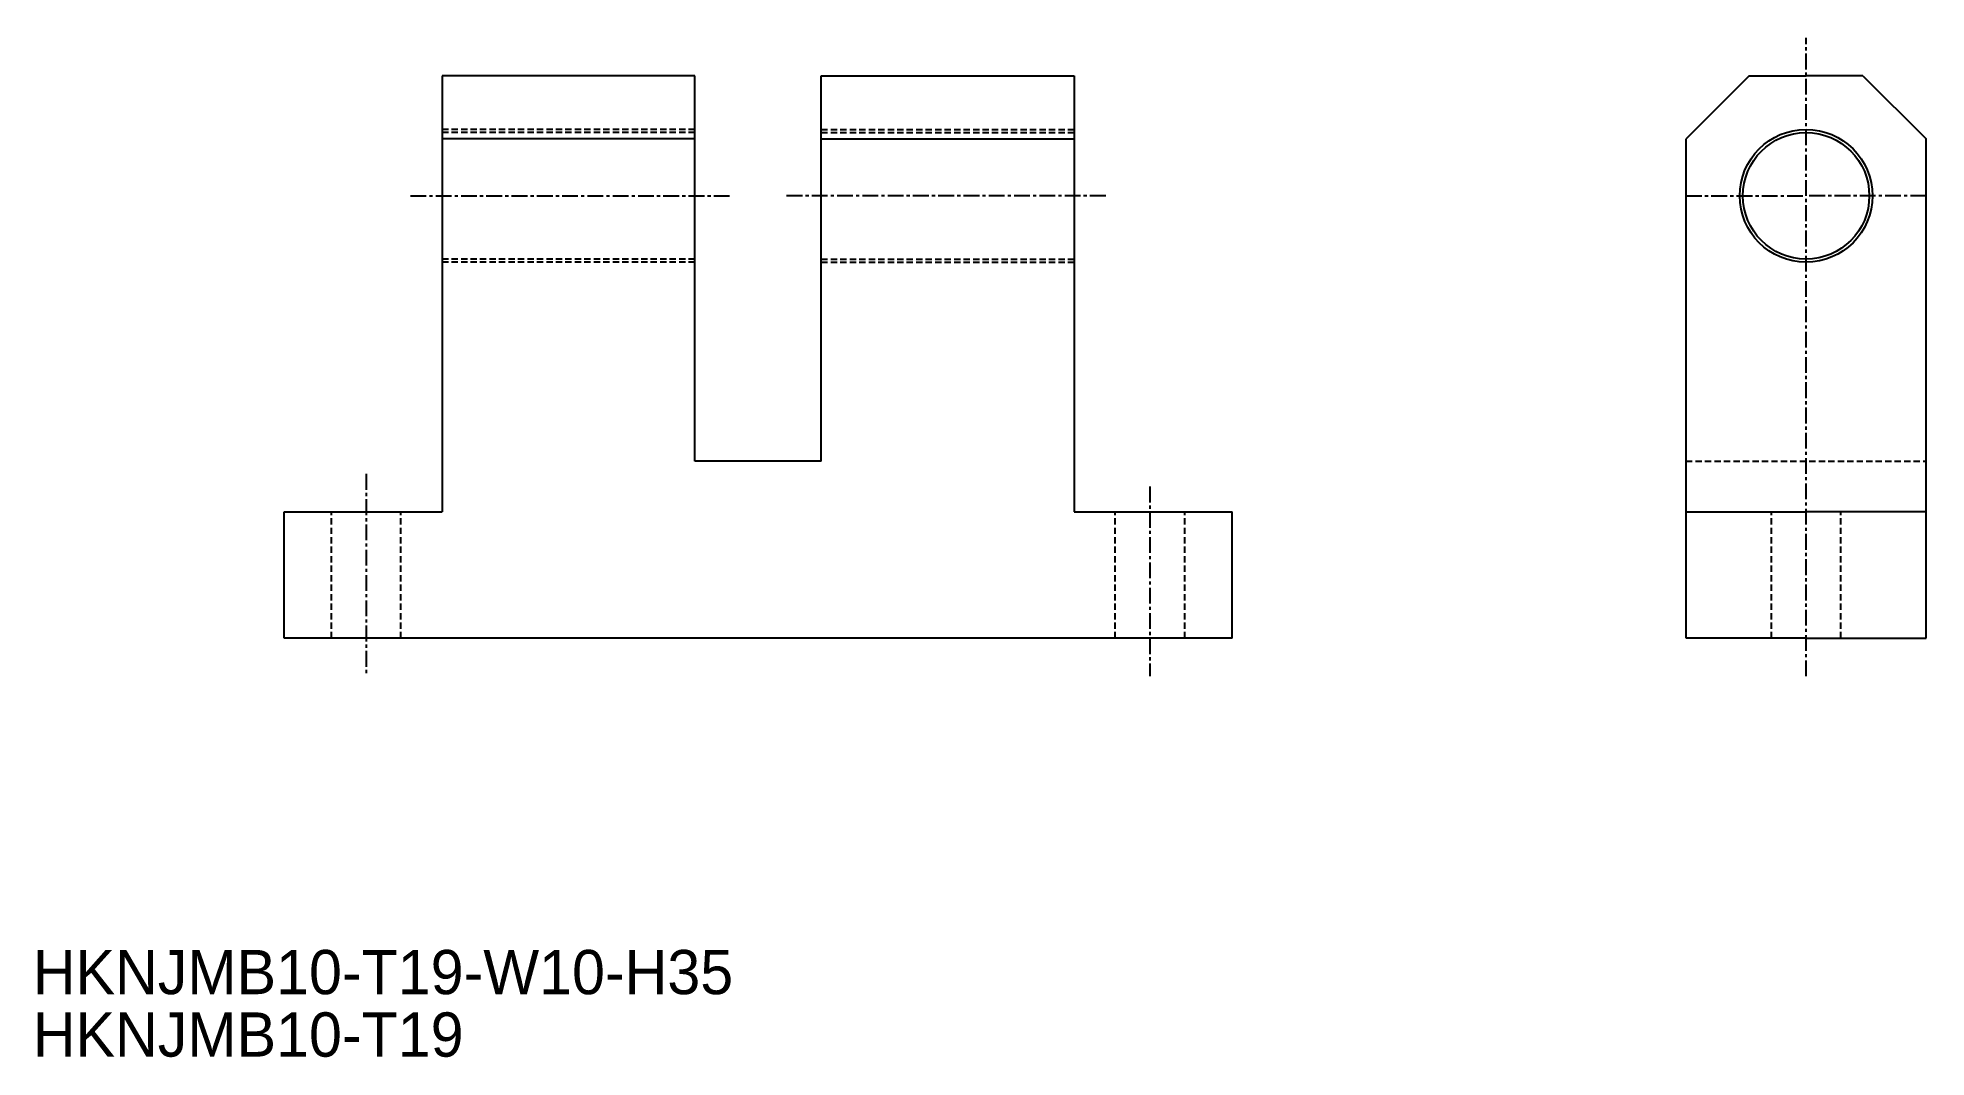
# Model space of a CAD drawing. Extents: x 1 to 150, y 1 to 82.
import ezdxf

# ---------------------------------------------------------------- set-up
doc = ezdxf.new("R2010")
doc.units = 0
doc.linetypes.add('CENTER', pattern=[2, 1.25, -0.25, 0.25, -0.25])
doc.linetypes.add('DASHED', pattern=[0.75, 0.5, -0.25])
doc.layers.get('0').update_dxf_attribs({"linetype": 'CONTINUOUS'})
doc.layers.add('CENTER', color=1, linetype='CENTER')

msp = doc.modelspace()

# ---------------------------------------------------------------- linework, layer by layer
at = {"color": 7, "linetype": 'CONTINUOUS'}
for p, q in [((32.82, 78.83), (32.82, 44.33)), ((52.82, 78.83), (32.82, 78.83)), ((52.82, 48.33), (52.82, 78.83)), ((62.82, 48.33), (62.82, 78.83)), ((62.82, 78.83), (82.82, 78.83)), ((82.82, 78.83), (82.82, 44.33)), ((136.22, 78.83), (131.22, 73.83)), ((136.22, 78.83), (140.72, 78.83)), ((145.22, 78.83), (140.72, 78.83)), ((145.22, 78.83), (150.22, 73.83)), ((52.82, 73.83), (32.82, 73.83)), ((62.82, 73.83), (82.82, 73.83)), ((131.22, 34.33), (131.22, 73.83)), ((150.22, 34.33), (150.22, 73.83)), ((62.82, 48.33), (52.82, 48.33)), ((20.32, 34.33), (20.32, 44.33)), ((20.32, 44.33), (32.82, 44.33)), ((82.82, 44.33), (95.32, 44.33)), ((95.32, 34.33), (95.32, 44.33)), ((131.22, 44.33), (140.72, 44.33)), ((150.22, 44.33), (140.72, 44.33)), ((95.32, 34.33), (20.32, 34.33)), ((140.72, 34.33), (131.22, 34.33)), ((140.72, 34.33), (150.22, 34.33))]:
    msp.add_line(p, q, dxfattribs=at)
at = {"color": 3, "linetype": 'DASHED'}
for p, q in [((52.82, 74.58), (32.82, 74.58)), ((52.82, 74.33), (32.82, 74.33)), ((62.82, 74.58), (82.82, 74.58)), ((62.82, 74.33), (82.82, 74.33)), ((52.82, 64.33), (32.82, 64.33)), ((62.82, 64.33), (82.82, 64.33)), ((52.82, 64.08), (32.82, 64.08)), ((62.82, 64.08), (82.82, 64.08)), ((131.22, 48.33), (150.22, 48.33)), ((24.07, 34.33), (24.07, 44.33)), ((29.57, 34.33), (29.57, 44.33)), ((86.07, 34.33), (86.07, 44.33)), ((91.57, 34.33), (91.57, 44.33)), ((137.97, 34.33), (137.97, 44.33)), ((143.47, 34.33), (143.47, 44.33))]:
    msp.add_line(p, q, dxfattribs=at)
at = {"color": 7, "linetype": 'CONTINUOUS'}
for radius in [5.25, 5]:
    msp.add_circle((140.72, 69.33), radius, dxfattribs=at)
at = {"layer": 'CENTER', "color": 1, "linetype": 'CENTER'}
for p, q in [((140.72, 31.33), (140.72, 81.83)), ((30.32, 69.33), (55.82, 69.33)), ((85.32, 69.33), (59.82, 69.33)), ((131.22, 69.33), (140.72, 69.33)), ((150.22, 69.33), (140.72, 69.33)), ((26.82, 47.33), (26.82, 31.33)), ((88.82, 46.33), (88.82, 31.33))]:
    msp.add_line(p, q, dxfattribs=at)

# ---------------------------------------------------------------- texts
at = {"color": 7, "linetype": 'CONTINUOUS'}
for s, p in [('HKNJMB10-T19-W10-H35', (0.45, 6.18)), ('HKNJMB10-T19', (0.45, 1.24))]:
    msp.add_text(s, height=3.5, dxfattribs=at).set_placement(p)

doc.saveas('drawing.dxf')
